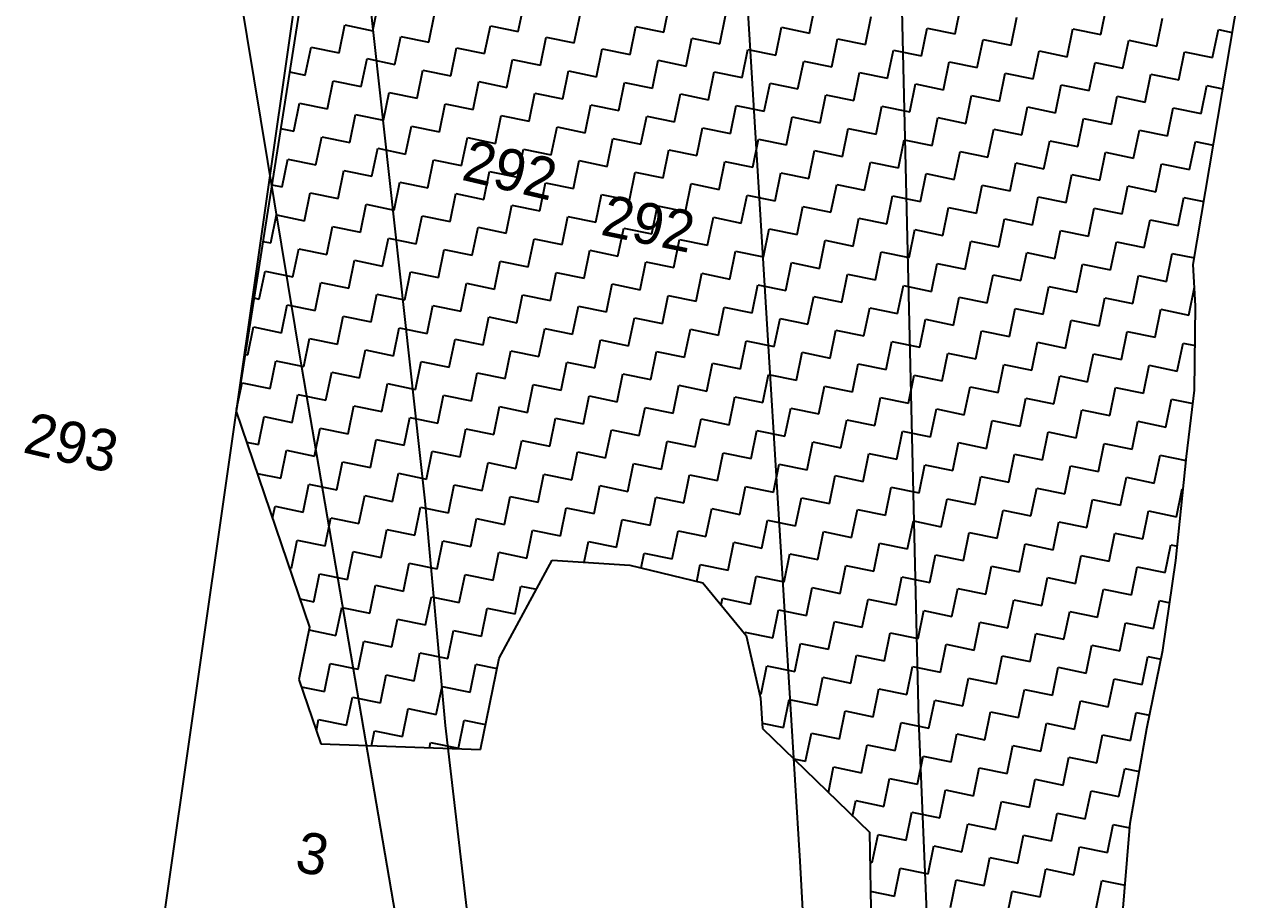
# Model space of a CAD drawing. Header units: metres. Extents: x 288063 to 291905, y 2022918 to 2025523.
# Drawn here: x 288855.9 to 288956.4, y 2023487.7 to 2023559.9 of the extents above; entities that cross this region are included whole.
import ezdxf
from ezdxf.enums import TextEntityAlignment as Align

# ---------------------------------------------------------------- set-up
doc = ezdxf.new("R2010")
doc.units = ezdxf.units.M
doc.header["$MEASUREMENT"] = 0
for name, color, linetype in [('OFF', 1, 'Continuous'), ('POLY_HATCH', 12, 'Continuous'), ('POLY_PARCEL', 6, 'Continuous'), ('TEXT_PARCEL', 7, 'Continuous')]:
    doc.layers.add(name, color=color, linetype=linetype)
doc.styles.add('TEXT_MAP', font='', dxfattribs={"height": 1.8})
doc.styles.get('TEXT_MAP').set_extended_font_data('Kruti Dev 050')

msp = doc.modelspace()

# ---------------------------------------------------------------- linework, layer by layer
at = {"layer": 'OFF'}
for p, q in [((288861.39, 2023444.16), (288881.53, 2023584.99)), ((288894.47, 2023469.33), (288890.65, 2023502.07))]:
    msp.add_line(p, q, dxfattribs=at)
at = {"layer": 'POLY_HATCH'}
for p, q in [((288885.53, 2023605.54), (288873.37, 2023527.95)), ((288952.34, 2023540.09), (288956.41, 2023564.31)), ((288952.53, 2023536.68), (288952.34, 2023540.09)), ((288952.45, 2023529.73), (288952.53, 2023536.68)), ((288951.78, 2023524.26), (288952.45, 2023529.73)), ((288873.37, 2023527.95), (288879.42, 2023510.17)), ((288950.91, 2023515.68), (288951.78, 2023524.26)), ((288895.07, 2023507.62), (288899.43, 2023515.71)), ((288899.43, 2023515.71), (288905.86, 2023515.29)), ((288949.84, 2023508.26), (288950.91, 2023515.68)), ((288905.86, 2023515.29), (288911.86, 2023513.83)), ((288911.86, 2023513.83), (288915.46, 2023509.49)), ((288879.42, 2023510.17), (288878.53, 2023505.86)), ((288915.46, 2023509.49), (288916.64, 2023504.31)), ((288893.52, 2023500.08), (288895.07, 2023507.62)), ((288948.51, 2023501.8), (288949.84, 2023508.26)), ((288878.53, 2023505.86), (288880.36, 2023500.54)), ((288916.64, 2023504.31), (288916.8, 2023501.81)), ((288916.8, 2023501.81), (288925.61, 2023493.26)), ((288947.13, 2023493.99), (288948.51, 2023501.8)), ((288880.36, 2023500.54), (288893.52, 2023500.08)), ((288946.39, 2023484.94), (288947.13, 2023493.99)), ((288925.61, 2023493.26), (288925.84, 2023480.19))]:
    msp.add_line(p, q, dxfattribs=at)
at = {"layer": 'POLY_HATCH', "linetype": 'Continuous'}
for p, q in [((288884.63, 2023559.37), (288885.11, 2023561.68)), ((288896.64, 2023559.31), (288897.12, 2023561.62)), ((288908.66, 2023559.25), (288909.13, 2023561.55)), ((288920.67, 2023559.18), (288921.15, 2023561.49)), ((288932.69, 2023559.12), (288933.16, 2023561.43)), ((288944.7, 2023559.06), (288945.17, 2023561.36)), ((288889.25, 2023558.43), (288889.72, 2023560.73)), ((288901.26, 2023558.36), (288901.74, 2023560.67)), ((288913.27, 2023558.3), (288913.75, 2023560.61)), ((288925.29, 2023558.23), (288925.76, 2023560.54)), ((288937.3, 2023558.17), (288937.78, 2023560.48)), ((288949.32, 2023558.11), (288949.79, 2023560.41)), ((288881.85, 2023557.54), (288882.32, 2023559.85)), ((288882.32, 2023559.85), (288884.63, 2023559.37)), ((288886.46, 2023556.59), (288886.94, 2023558.9)), ((288886.94, 2023558.9), (288889.25, 2023558.43)), ((288893.86, 2023557.48), (288894.34, 2023559.78)), ((288894.34, 2023559.78), (288896.64, 2023559.31)), ((288905.88, 2023557.41), (288906.35, 2023559.72)), ((288906.35, 2023559.72), (288908.66, 2023559.25)), ((288917.89, 2023557.35), (288918.36, 2023559.66)), ((288918.36, 2023559.66), (288920.67, 2023559.18)), ((288929.9, 2023557.29), (288930.38, 2023559.59)), ((288930.38, 2023559.59), (288932.69, 2023559.12)), ((288941.92, 2023557.22), (288942.39, 2023559.53)), ((288942.39, 2023559.53), (288944.7, 2023559.06)), ((288953.93, 2023557.16), (288954.41, 2023559.47)), ((288954.41, 2023559.47), (288955.56, 2023559.23)), ((288879.07, 2023555.71), (288879.54, 2023558.01)), ((288879.54, 2023558.01), (288881.85, 2023557.54)), ((288891.08, 2023555.64), (288891.55, 2023557.95)), ((288891.55, 2023557.95), (288893.86, 2023557.48)), ((288898.48, 2023556.53), (288898.95, 2023558.84)), ((288898.95, 2023558.84), (288901.26, 2023558.36)), ((288903.09, 2023555.58), (288903.57, 2023557.89)), ((288903.57, 2023557.89), (288905.88, 2023557.41)), ((288910.49, 2023556.46), (288910.97, 2023558.77)), ((288910.97, 2023558.77), (288913.27, 2023558.3)), ((288922.51, 2023556.4), (288922.98, 2023558.71)), ((288922.98, 2023558.71), (288925.29, 2023558.23)), ((288934.52, 2023556.34), (288934.99, 2023558.64)), ((288934.99, 2023558.64), (288937.3, 2023558.17)), ((288946.53, 2023556.27), (288947.01, 2023558.58)), ((288947.01, 2023558.58), (288949.32, 2023558.11)), ((288883.68, 2023554.76), (288884.16, 2023557.07)), ((288884.16, 2023557.07), (288886.46, 2023556.59)), ((288895.7, 2023554.69), (288896.17, 2023557)), ((288896.17, 2023557), (288898.48, 2023556.53)), ((288907.71, 2023554.63), (288908.18, 2023556.94)), ((288908.18, 2023556.94), (288910.49, 2023556.46)), ((288915.11, 2023555.52), (288915.58, 2023557.82)), ((288915.58, 2023557.82), (288917.89, 2023557.35)), ((288919.72, 2023554.57), (288920.2, 2023556.87)), ((288920.2, 2023556.87), (288922.51, 2023556.4)), ((288927.12, 2023555.45), (288927.6, 2023557.76)), ((288927.6, 2023557.76), (288929.9, 2023557.29)), ((288939.14, 2023555.39), (288939.61, 2023557.7)), ((288939.61, 2023557.7), (288941.92, 2023557.22)), ((288951.15, 2023555.32), (288951.62, 2023557.63)), ((288951.62, 2023557.63), (288953.93, 2023557.16)), ((288877.76, 2023555.98), (288879.07, 2023555.71)), ((288888.3, 2023553.81), (288888.77, 2023556.12)), ((288888.77, 2023556.12), (288891.08, 2023555.64)), ((288900.31, 2023553.75), (288900.79, 2023556.05)), ((288900.79, 2023556.05), (288903.09, 2023555.58)), ((288912.33, 2023553.68), (288912.8, 2023555.99)), ((288912.8, 2023555.99), (288915.11, 2023555.52)), ((288924.34, 2023553.62), (288924.81, 2023555.93)), ((288924.81, 2023555.93), (288927.12, 2023555.45)), ((288931.74, 2023554.5), (288932.21, 2023556.81)), ((288932.21, 2023556.81), (288934.52, 2023556.34)), ((288936.35, 2023553.55), (288936.83, 2023555.86)), ((288936.83, 2023555.86), (288939.14, 2023555.39)), ((288943.75, 2023554.44), (288944.23, 2023556.75)), ((288944.23, 2023556.75), (288946.53, 2023556.27)), ((288880.9, 2023552.92), (288881.37, 2023555.23)), ((288881.37, 2023555.23), (288883.68, 2023554.76)), ((288892.91, 2023552.86), (288893.39, 2023555.17)), ((288893.39, 2023555.17), (288895.7, 2023554.69)), ((288904.93, 2023552.8), (288905.4, 2023555.11)), ((288905.4, 2023555.11), (288907.71, 2023554.63)), ((288916.94, 2023552.73), (288917.42, 2023555.04)), ((288917.42, 2023555.04), (288919.72, 2023554.57)), ((288928.96, 2023552.67), (288929.43, 2023554.98)), ((288929.43, 2023554.98), (288931.74, 2023554.5)), ((288940.97, 2023552.61), (288941.44, 2023554.91)), ((288941.44, 2023554.91), (288943.75, 2023554.44)), ((288948.37, 2023553.49), (288948.84, 2023555.8)), ((288948.84, 2023555.8), (288951.15, 2023555.32)), ((288885.52, 2023551.98), (288885.99, 2023554.28)), ((288885.99, 2023554.28), (288888.3, 2023553.81)), ((288897.53, 2023551.91), (288898, 2023554.22)), ((288898, 2023554.22), (288900.31, 2023553.75)), ((288909.54, 2023551.85), (288910.02, 2023554.16)), ((288910.02, 2023554.16), (288912.33, 2023553.68)), ((288921.56, 2023551.78), (288922.03, 2023554.09)), ((288922.03, 2023554.09), (288924.34, 2023553.62)), ((288933.57, 2023551.72), (288934.05, 2023554.03)), ((288934.05, 2023554.03), (288936.35, 2023553.55)), ((288945.59, 2023551.66), (288946.06, 2023553.96)), ((288946.06, 2023553.96), (288948.37, 2023553.49)), ((288952.98, 2023552.54), (288953.46, 2023554.85)), ((288953.46, 2023554.85), (288954.77, 2023554.58)), ((288878.12, 2023551.09), (288878.59, 2023553.4)), ((288878.59, 2023553.4), (288880.9, 2023552.92)), ((288890.13, 2023551.03), (288890.61, 2023553.34)), ((288890.61, 2023553.34), (288892.91, 2023552.86)), ((288902.15, 2023550.96), (288902.62, 2023553.27)), ((288902.62, 2023553.27), (288904.93, 2023552.8)), ((288914.16, 2023550.9), (288914.63, 2023553.21)), ((288914.63, 2023553.21), (288916.94, 2023552.73)), ((288926.17, 2023550.84), (288926.65, 2023553.14)), ((288926.65, 2023553.14), (288928.96, 2023552.67)), ((288938.19, 2023550.77), (288938.66, 2023553.08)), ((288938.66, 2023553.08), (288940.97, 2023552.61)), ((288950.2, 2023550.71), (288950.68, 2023553.02)), ((288950.68, 2023553.02), (288952.98, 2023552.54)), ((288882.73, 2023550.14), (288883.21, 2023552.45)), ((288883.21, 2023552.45), (288885.52, 2023551.98)), ((288894.75, 2023550.08), (288895.22, 2023552.39)), ((288895.22, 2023552.39), (288897.53, 2023551.91)), ((288906.76, 2023550.01), (288907.24, 2023552.32)), ((288907.24, 2023552.32), (288909.54, 2023551.85)), ((288918.78, 2023549.95), (288919.25, 2023552.26)), ((288919.25, 2023552.26), (288921.56, 2023551.78)), ((288930.79, 2023549.89), (288931.26, 2023552.2)), ((288931.26, 2023552.2), (288933.57, 2023551.72)), ((288942.8, 2023549.82), (288943.28, 2023552.13)), ((288943.28, 2023552.13), (288945.59, 2023551.66)), ((288877.03, 2023551.31), (288878.12, 2023551.09)), ((288887.35, 2023549.19), (288887.82, 2023551.5)), ((288887.82, 2023551.5), (288890.13, 2023551.03)), ((288899.36, 2023549.13), (288899.84, 2023551.44)), ((288899.84, 2023551.44), (288902.15, 2023550.96)), ((288911.38, 2023549.07), (288911.85, 2023551.37)), ((288911.85, 2023551.37), (288914.16, 2023550.9)), ((288923.39, 2023549), (288923.87, 2023551.31)), ((288923.87, 2023551.31), (288926.17, 2023550.84)), ((288935.4, 2023548.94), (288935.88, 2023551.25)), ((288935.88, 2023551.25), (288938.19, 2023550.77)), ((288947.42, 2023548.87), (288947.89, 2023551.18)), ((288947.89, 2023551.18), (288950.2, 2023550.71)), ((288879.95, 2023548.31), (288880.43, 2023550.62)), ((288880.43, 2023550.62), (288882.73, 2023550.14)), ((288891.97, 2023548.25), (288892.44, 2023550.55)), ((288892.44, 2023550.55), (288894.75, 2023550.08)), ((288903.98, 2023548.18), (288904.45, 2023550.49)), ((288904.45, 2023550.49), (288906.76, 2023550.01)), ((288915.99, 2023548.12), (288916.47, 2023550.43)), ((288916.47, 2023550.43), (288918.78, 2023549.95)), ((288928.01, 2023548.05), (288928.48, 2023550.36)), ((288928.48, 2023550.36), (288930.79, 2023549.89)), ((288940.02, 2023547.99), (288940.49, 2023550.3)), ((288940.49, 2023550.3), (288942.8, 2023549.82)), ((288952.03, 2023547.93), (288952.51, 2023550.23)), ((288952.51, 2023550.23), (288953.99, 2023549.93)), ((288884.57, 2023547.36), (288885.04, 2023549.67)), ((288885.04, 2023549.67), (288887.35, 2023549.19)), ((288896.58, 2023547.3), (288897.06, 2023549.6)), ((288897.06, 2023549.6), (288899.36, 2023549.13)), ((288908.59, 2023547.23), (288909.07, 2023549.54)), ((288909.07, 2023549.54), (288911.38, 2023549.07)), ((288920.61, 2023547.17), (288921.08, 2023549.48)), ((288921.08, 2023549.48), (288923.39, 2023549)), ((288932.62, 2023547.11), (288933.1, 2023549.41)), ((288933.1, 2023549.41), (288935.4, 2023548.94)), ((288944.64, 2023547.04), (288945.11, 2023549.35)), ((288945.11, 2023549.35), (288947.42, 2023548.87)), ((288877.17, 2023546.48), (288877.64, 2023548.78)), ((288877.64, 2023548.78), (288879.95, 2023548.31)), ((288881.79, 2023545.53), (288882.26, 2023547.83)), ((288882.26, 2023547.83), (288884.57, 2023547.36)), ((288889.18, 2023546.41), (288889.66, 2023548.72)), ((288889.66, 2023548.72), (288891.97, 2023548.25)), ((288901.2, 2023546.35), (288901.67, 2023548.66)), ((288901.67, 2023548.66), (288903.98, 2023548.18)), ((288913.21, 2023546.28), (288913.69, 2023548.59)), ((288913.69, 2023548.59), (288915.99, 2023548.12)), ((288925.22, 2023546.22), (288925.7, 2023548.53)), ((288925.7, 2023548.53), (288928.01, 2023548.05)), ((288937.24, 2023546.16), (288937.71, 2023548.46)), ((288937.71, 2023548.46), (288940.02, 2023547.99)), ((288949.25, 2023546.09), (288949.73, 2023548.4)), ((288949.73, 2023548.4), (288952.03, 2023547.93)), ((288886.4, 2023544.58), (288886.88, 2023546.89)), ((288886.88, 2023546.89), (288889.18, 2023546.41)), ((288893.8, 2023545.46), (288894.27, 2023547.77)), ((288894.27, 2023547.77), (288896.58, 2023547.3)), ((288898.41, 2023544.51), (288898.89, 2023546.82)), ((288898.89, 2023546.82), (288901.2, 2023546.35)), ((288905.81, 2023545.4), (288906.29, 2023547.71)), ((288906.29, 2023547.71), (288908.59, 2023547.23)), ((288917.83, 2023545.34), (288918.3, 2023547.64)), ((288918.3, 2023547.64), (288920.61, 2023547.17)), ((288929.84, 2023545.27), (288930.31, 2023547.58)), ((288930.31, 2023547.58), (288932.62, 2023547.11)), ((288941.85, 2023545.21), (288942.33, 2023547.52)), ((288942.33, 2023547.52), (288944.64, 2023547.04)), ((288876.3, 2023546.65), (288877.17, 2023546.48)), ((288879, 2023543.69), (288879.48, 2023546)), ((288879.48, 2023546), (288881.79, 2023545.53)), ((288891.02, 2023543.63), (288891.49, 2023545.94)), ((288891.49, 2023545.94), (288893.8, 2023545.46)), ((288903.03, 2023543.57), (288903.5, 2023545.87)), ((288903.5, 2023545.87), (288905.81, 2023545.4)), ((288910.43, 2023544.45), (288910.9, 2023546.76)), ((288910.9, 2023546.76), (288913.21, 2023546.28)), ((288915.04, 2023543.5), (288915.52, 2023545.81)), ((288915.52, 2023545.81), (288917.83, 2023545.34)), ((288922.44, 2023544.39), (288922.92, 2023546.69)), ((288922.92, 2023546.69), (288925.22, 2023546.22)), ((288934.46, 2023544.32), (288934.93, 2023546.63)), ((288934.93, 2023546.63), (288937.24, 2023546.16)), ((288946.47, 2023544.26), (288946.94, 2023546.57)), ((288946.94, 2023546.57), (288949.25, 2023546.09)), ((288883.62, 2023542.74), (288884.09, 2023545.05)), ((288884.09, 2023545.05), (288886.4, 2023544.58)), ((288895.63, 2023542.68), (288896.11, 2023544.99)), ((288896.11, 2023544.99), (288898.41, 2023544.51)), ((288907.65, 2023542.62), (288908.12, 2023544.92)), ((288908.12, 2023544.92), (288910.43, 2023544.45)), ((288919.66, 2023542.55), (288920.13, 2023544.86)), ((288920.13, 2023544.86), (288922.44, 2023544.39)), ((288927.06, 2023543.44), (288927.53, 2023545.75)), ((288927.53, 2023545.75), (288929.84, 2023545.27)), ((288939.07, 2023543.37), (288939.55, 2023545.68)), ((288939.55, 2023545.68), (288941.85, 2023545.21)), ((288951.09, 2023543.31), (288951.56, 2023545.62)), ((288951.56, 2023545.62), (288953.21, 2023545.28)), ((288876.22, 2023541.86), (288876.69, 2023544.17)), ((288876.69, 2023544.17), (288879, 2023543.69)), ((288888.23, 2023541.8), (288888.71, 2023544.1)), ((288888.71, 2023544.1), (288891.02, 2023543.63)), ((288900.25, 2023541.73), (288900.72, 2023544.04)), ((288900.72, 2023544.04), (288903.03, 2023543.57)), ((288912.26, 2023541.67), (288912.74, 2023543.98)), ((288912.74, 2023543.98), (288915.04, 2023543.5)), ((288924.28, 2023541.6), (288924.75, 2023543.91)), ((288924.75, 2023543.91), (288927.06, 2023543.44)), ((288931.67, 2023542.49), (288932.15, 2023544.8)), ((288932.15, 2023544.8), (288934.46, 2023544.32)), ((288936.29, 2023541.54), (288936.76, 2023543.85)), ((288936.76, 2023543.85), (288939.07, 2023543.37)), ((288943.69, 2023542.43), (288944.16, 2023544.73)), ((288944.16, 2023544.73), (288946.47, 2023544.26)), ((288880.84, 2023540.91), (288881.31, 2023543.22)), ((288881.31, 2023543.22), (288883.62, 2023542.74)), ((288892.85, 2023540.85), (288893.32, 2023543.16)), ((288893.32, 2023543.16), (288895.63, 2023542.68)), ((288904.86, 2023540.78), (288905.34, 2023543.09)), ((288905.34, 2023543.09), (288907.65, 2023542.62)), ((288916.88, 2023540.72), (288917.35, 2023543.03)), ((288917.35, 2023543.03), (288919.66, 2023542.55)), ((288928.89, 2023540.66), (288929.37, 2023542.96)), ((288929.37, 2023542.96), (288931.67, 2023542.49)), ((288940.91, 2023540.59), (288941.38, 2023542.9)), ((288941.38, 2023542.9), (288943.69, 2023542.43)), ((288948.3, 2023541.48), (288948.78, 2023543.78)), ((288948.78, 2023543.78), (288951.09, 2023543.31)), ((288875.57, 2023541.99), (288876.22, 2023541.86)), ((288885.45, 2023539.96), (288885.93, 2023542.27)), ((288885.93, 2023542.27), (288888.23, 2023541.8)), ((288897.47, 2023539.9), (288897.94, 2023542.21)), ((288897.94, 2023542.21), (288900.25, 2023541.73)), ((288909.48, 2023539.83), (288909.95, 2023542.14)), ((288909.95, 2023542.14), (288912.26, 2023541.67)), ((288921.49, 2023539.77), (288921.97, 2023542.08)), ((288921.97, 2023542.08), (288924.28, 2023541.6)), ((288933.51, 2023539.71), (288933.98, 2023542.01)), ((288933.98, 2023542.01), (288936.29, 2023541.54)), ((288945.52, 2023539.64), (288946, 2023541.95)), ((288946, 2023541.95), (288948.3, 2023541.48)), ((288878.05, 2023539.08), (288878.53, 2023541.39)), ((288878.53, 2023541.39), (288880.84, 2023540.91)), ((288890.07, 2023539.01), (288890.54, 2023541.32)), ((288890.54, 2023541.32), (288892.85, 2023540.85)), ((288902.08, 2023538.95), (288902.56, 2023541.26)), ((288902.56, 2023541.26), (288904.86, 2023540.78)), ((288914.1, 2023538.89), (288914.57, 2023541.19)), ((288914.57, 2023541.19), (288916.88, 2023540.72)), ((288926.11, 2023538.82), (288926.58, 2023541.13)), ((288926.58, 2023541.13), (288928.89, 2023540.66)), ((288938.12, 2023538.76), (288938.6, 2023541.07)), ((288938.6, 2023541.07), (288940.91, 2023540.59)), ((288950.14, 2023538.69), (288950.61, 2023541)), ((288950.61, 2023541), (288952.43, 2023540.63)), ((288882.67, 2023538.13), (288883.14, 2023540.44)), ((288883.14, 2023540.44), (288885.45, 2023539.96)), ((288894.68, 2023538.06), (288895.16, 2023540.37)), ((288895.16, 2023540.37), (288897.47, 2023539.9)), ((288906.7, 2023538), (288907.17, 2023540.31)), ((288907.17, 2023540.31), (288909.48, 2023539.83)), ((288918.71, 2023537.94), (288919.19, 2023540.25)), ((288919.19, 2023540.25), (288921.49, 2023539.77)), ((288930.73, 2023537.87), (288931.2, 2023540.18)), ((288931.2, 2023540.18), (288933.51, 2023539.71)), ((288942.74, 2023537.81), (288943.21, 2023540.12)), ((288943.21, 2023540.12), (288945.52, 2023539.64)), ((288875.27, 2023537.24), (288875.75, 2023539.55)), ((288875.75, 2023539.55), (288878.05, 2023539.08)), ((288887.29, 2023537.18), (288887.76, 2023539.49)), ((288887.76, 2023539.49), (288890.07, 2023539.01)), ((288899.3, 2023537.12), (288899.77, 2023539.42)), ((288899.77, 2023539.42), (288902.08, 2023538.95)), ((288911.31, 2023537.05), (288911.79, 2023539.36)), ((288911.79, 2023539.36), (288914.1, 2023538.89)), ((288923.33, 2023536.99), (288923.8, 2023539.3)), ((288923.8, 2023539.3), (288926.11, 2023538.82)), ((288935.34, 2023536.92), (288935.82, 2023539.23)), ((288935.82, 2023539.23), (288938.12, 2023538.76)), ((288947.35, 2023536.86), (288947.83, 2023539.17)), ((288947.83, 2023539.17), (288950.14, 2023538.69)), ((288879.89, 2023536.3), (288880.36, 2023538.6)), ((288880.36, 2023538.6), (288882.67, 2023538.13)), ((288891.9, 2023536.23), (288892.38, 2023538.54)), ((288892.38, 2023538.54), (288894.68, 2023538.06)), ((288903.92, 2023536.17), (288904.39, 2023538.48)), ((288904.39, 2023538.48), (288906.7, 2023538)), ((288915.93, 2023536.1), (288916.4, 2023538.41)), ((288916.4, 2023538.41), (288918.71, 2023537.94)), ((288927.94, 2023536.04), (288928.42, 2023538.35)), ((288928.42, 2023538.35), (288930.73, 2023537.87)), ((288939.96, 2023535.98), (288940.43, 2023538.28)), ((288940.43, 2023538.28), (288942.74, 2023537.81)), ((288951.97, 2023535.91), (288952.44, 2023538.22)), ((288874.84, 2023537.33), (288875.27, 2023537.24)), ((288877.11, 2023534.46), (288877.58, 2023536.77)), ((288877.58, 2023536.77), (288879.89, 2023536.3)), ((288884.5, 2023535.35), (288884.98, 2023537.65)), ((288884.98, 2023537.65), (288887.29, 2023537.18)), ((288896.52, 2023535.28), (288896.99, 2023537.59)), ((288896.99, 2023537.59), (288899.3, 2023537.12)), ((288908.53, 2023535.22), (288909.01, 2023537.53)), ((288909.01, 2023537.53), (288911.31, 2023537.05)), ((288920.54, 2023535.16), (288921.02, 2023537.46)), ((288921.02, 2023537.46), (288923.33, 2023536.99)), ((288932.56, 2023535.09), (288933.03, 2023537.4)), ((288933.03, 2023537.4), (288935.34, 2023536.92)), ((288944.57, 2023535.03), (288945.05, 2023537.34)), ((288945.05, 2023537.34), (288947.35, 2023536.86)), ((288881.72, 2023533.51), (288882.2, 2023535.82)), ((288882.2, 2023535.82), (288884.5, 2023535.35)), ((288889.12, 2023534.4), (288889.59, 2023536.71)), ((288889.59, 2023536.71), (288891.9, 2023536.23)), ((288893.74, 2023533.45), (288894.21, 2023535.76)), ((288894.21, 2023535.76), (288896.52, 2023535.28)), ((288901.13, 2023534.33), (288901.61, 2023536.64)), ((288901.61, 2023536.64), (288903.92, 2023536.17)), ((288913.15, 2023534.27), (288913.62, 2023536.58)), ((288913.62, 2023536.58), (288915.93, 2023536.1)), ((288925.16, 2023534.21), (288925.64, 2023536.51)), ((288925.64, 2023536.51), (288927.94, 2023536.04)), ((288937.17, 2023534.14), (288937.65, 2023536.45)), ((288937.65, 2023536.45), (288939.96, 2023535.98)), ((288949.19, 2023534.08), (288949.66, 2023536.39)), ((288949.66, 2023536.39), (288951.97, 2023535.91)), ((288874.32, 2023532.63), (288874.8, 2023534.94)), ((288874.8, 2023534.94), (288877.11, 2023534.46)), ((288886.34, 2023532.56), (288886.81, 2023534.87)), ((288886.81, 2023534.87), (288889.12, 2023534.4)), ((288898.35, 2023532.5), (288898.83, 2023534.81)), ((288898.83, 2023534.81), (288901.13, 2023534.33)), ((288905.75, 2023533.39), (288906.22, 2023535.69)), ((288906.22, 2023535.69), (288908.53, 2023535.22)), ((288917.76, 2023533.32), (288918.24, 2023535.63)), ((288918.24, 2023535.63), (288920.54, 2023535.16)), ((288929.78, 2023533.26), (288930.25, 2023535.57)), ((288930.25, 2023535.57), (288932.56, 2023535.09)), ((288941.79, 2023533.19), (288942.26, 2023535.5)), ((288942.26, 2023535.5), (288944.57, 2023535.03)), ((288878.94, 2023531.68), (288879.41, 2023533.99)), ((288879.41, 2023533.99), (288881.72, 2023533.51)), ((288890.95, 2023531.62), (288891.43, 2023533.92)), ((288891.43, 2023533.92), (288893.74, 2023533.45)), ((288902.97, 2023531.55), (288903.44, 2023533.86)), ((288903.44, 2023533.86), (288905.75, 2023533.39)), ((288910.36, 2023532.44), (288910.84, 2023534.74)), ((288910.84, 2023534.74), (288913.15, 2023534.27)), ((288914.98, 2023531.49), (288915.45, 2023533.8)), ((288915.45, 2023533.8), (288917.76, 2023533.32)), ((288922.38, 2023532.37), (288922.85, 2023534.68)), ((288922.85, 2023534.68), (288925.16, 2023534.21)), ((288934.39, 2023532.31), (288934.87, 2023534.62)), ((288934.87, 2023534.62), (288937.17, 2023534.14)), ((288946.41, 2023532.25), (288946.88, 2023534.55)), ((288946.88, 2023534.55), (288949.19, 2023534.08)), ((288883.55, 2023530.73), (288884.03, 2023533.04)), ((288884.03, 2023533.04), (288886.34, 2023532.56)), ((288895.57, 2023530.67), (288896.04, 2023532.97)), ((288896.04, 2023532.97), (288898.35, 2023532.5)), ((288907.58, 2023530.6), (288908.06, 2023532.91)), ((288908.06, 2023532.91), (288910.36, 2023532.44)), ((288919.6, 2023530.54), (288920.07, 2023532.85)), ((288920.07, 2023532.85), (288922.38, 2023532.37)), ((288926.99, 2023531.42), (288927.47, 2023533.73)), ((288927.47, 2023533.73), (288929.78, 2023533.26)), ((288931.61, 2023530.48), (288932.08, 2023532.78)), ((288932.08, 2023532.78), (288934.39, 2023532.31)), ((288939.01, 2023531.36), (288939.48, 2023533.67)), ((288939.48, 2023533.67), (288941.79, 2023533.19)), ((288951.02, 2023531.3), (288951.5, 2023533.6)), ((288951.5, 2023533.6), (288952.5, 2023533.4)), ((288874.11, 2023532.67), (288874.32, 2023532.63)), ((288876.16, 2023529.85), (288876.63, 2023532.15)), ((288876.63, 2023532.15), (288878.94, 2023531.68)), ((288888.17, 2023529.78), (288888.64, 2023532.09)), ((288888.64, 2023532.09), (288890.95, 2023531.62)), ((288900.18, 2023529.72), (288900.66, 2023532.03)), ((288900.66, 2023532.03), (288902.97, 2023531.55)), ((288912.2, 2023529.65), (288912.67, 2023531.96)), ((288912.67, 2023531.96), (288914.98, 2023531.49)), ((288924.21, 2023529.59), (288924.69, 2023531.9)), ((288924.69, 2023531.9), (288926.99, 2023531.42)), ((288936.23, 2023529.53), (288936.7, 2023531.83)), ((288936.7, 2023531.83), (288939.01, 2023531.36)), ((288943.62, 2023530.41), (288944.1, 2023532.72)), ((288944.1, 2023532.72), (288946.41, 2023532.25)), ((288948.24, 2023529.46), (288948.71, 2023531.77)), ((288948.71, 2023531.77), (288951.02, 2023531.3)), ((288880.77, 2023528.9), (288881.25, 2023531.21)), ((288881.25, 2023531.21), (288883.55, 2023530.73)), ((288892.79, 2023528.83), (288893.26, 2023531.14)), ((288893.26, 2023531.14), (288895.57, 2023530.67)), ((288904.8, 2023528.77), (288905.27, 2023531.08)), ((288905.27, 2023531.08), (288907.58, 2023530.6)), ((288916.81, 2023528.71), (288917.29, 2023531.01)), ((288917.29, 2023531.01), (288919.6, 2023530.54)), ((288928.83, 2023528.64), (288929.3, 2023530.95)), ((288929.3, 2023530.95), (288931.61, 2023530.48)), ((288940.84, 2023528.58), (288941.32, 2023530.89)), ((288941.32, 2023530.89), (288943.62, 2023530.41)), ((288873.4, 2023528.14), (288873.85, 2023530.32)), ((288873.85, 2023530.32), (288876.16, 2023529.85)), ((288885.39, 2023527.95), (288885.86, 2023530.26)), ((288885.86, 2023530.26), (288888.17, 2023529.78)), ((288897.4, 2023527.88), (288897.88, 2023530.19)), ((288897.88, 2023530.19), (288900.18, 2023529.72)), ((288909.42, 2023527.82), (288909.89, 2023530.13)), ((288909.89, 2023530.13), (288912.2, 2023529.65)), ((288921.43, 2023527.76), (288921.9, 2023530.06)), ((288921.9, 2023530.06), (288924.21, 2023529.59)), ((288933.44, 2023527.69), (288933.92, 2023530)), ((288933.92, 2023530), (288936.23, 2023529.53)), ((288945.46, 2023527.63), (288945.93, 2023529.94)), ((288945.93, 2023529.94), (288948.24, 2023529.46)), ((288877.99, 2023527.06), (288878.46, 2023529.37)), ((288878.46, 2023529.37), (288880.77, 2023528.9)), ((288890, 2023527), (288890.48, 2023529.31)), ((288890.48, 2023529.31), (288892.79, 2023528.83)), ((288902.02, 2023526.94), (288902.49, 2023529.24)), ((288902.49, 2023529.24), (288904.8, 2023528.77)), ((288914.03, 2023526.87), (288914.51, 2023529.18)), ((288914.51, 2023529.18), (288916.81, 2023528.71)), ((288926.05, 2023526.81), (288926.52, 2023529.12)), ((288926.52, 2023529.12), (288928.83, 2023528.64)), ((288938.06, 2023526.74), (288938.53, 2023529.05)), ((288938.53, 2023529.05), (288940.84, 2023528.58)), ((288950.07, 2023526.68), (288950.55, 2023528.99)), ((288950.55, 2023528.99), (288952.32, 2023528.62)), ((288882.61, 2023526.11), (288883.08, 2023528.42)), ((288883.08, 2023528.42), (288885.39, 2023527.95)), ((288894.62, 2023526.05), (288895.09, 2023528.36)), ((288895.09, 2023528.36), (288897.4, 2023527.88)), ((288906.63, 2023525.99), (288907.11, 2023528.3)), ((288907.11, 2023528.3), (288909.42, 2023527.82)), ((288918.65, 2023525.92), (288919.12, 2023528.23)), ((288919.12, 2023528.23), (288921.43, 2023527.76)), ((288930.66, 2023525.86), (288931.14, 2023528.17)), ((288931.14, 2023528.17), (288933.44, 2023527.69)), ((288942.68, 2023525.8), (288943.15, 2023528.1)), ((288943.15, 2023528.1), (288945.46, 2023527.63)), ((288875.21, 2023525.23), (288875.68, 2023527.54)), ((288875.68, 2023527.54), (288877.99, 2023527.06)), ((288887.22, 2023525.17), (288887.7, 2023527.47)), ((288887.7, 2023527.47), (288890, 2023527)), ((288899.24, 2023525.1), (288899.71, 2023527.41)), ((288899.71, 2023527.41), (288902.02, 2023526.94)), ((288911.25, 2023525.04), (288911.72, 2023527.35)), ((288911.72, 2023527.35), (288914.03, 2023526.87)), ((288923.26, 2023524.97), (288923.74, 2023527.28)), ((288923.74, 2023527.28), (288926.05, 2023526.81)), ((288935.28, 2023524.91), (288935.75, 2023527.22)), ((288935.75, 2023527.22), (288938.06, 2023526.74)), ((288947.29, 2023524.85), (288947.77, 2023527.16)), ((288947.77, 2023527.16), (288950.07, 2023526.68)), ((288879.82, 2023524.28), (288880.3, 2023526.59)), ((288880.3, 2023526.59), (288882.61, 2023526.11)), ((288891.84, 2023524.22), (288892.31, 2023526.53)), ((288892.31, 2023526.53), (288894.62, 2023526.05)), ((288903.85, 2023524.15), (288904.33, 2023526.46)), ((288904.33, 2023526.46), (288906.63, 2023525.99)), ((288915.87, 2023524.09), (288916.34, 2023526.4)), ((288916.34, 2023526.4), (288918.65, 2023525.92)), ((288927.88, 2023524.03), (288928.35, 2023526.33)), ((288928.35, 2023526.33), (288930.66, 2023525.86)), ((288939.89, 2023523.96), (288940.37, 2023526.27)), ((288940.37, 2023526.27), (288942.68, 2023525.8)), ((288874.23, 2023525.43), (288875.21, 2023525.23)), ((288877.04, 2023522.45), (288877.52, 2023524.76)), ((288877.52, 2023524.76), (288879.82, 2023524.28)), ((288884.44, 2023523.33), (288884.91, 2023525.64)), ((288884.91, 2023525.64), (288887.22, 2023525.17)), ((288896.45, 2023523.27), (288896.93, 2023525.58)), ((288896.93, 2023525.58), (288899.24, 2023525.1)), ((288908.47, 2023523.21), (288908.94, 2023525.51)), ((288908.94, 2023525.51), (288911.25, 2023525.04)), ((288920.48, 2023523.14), (288920.96, 2023525.45)), ((288920.96, 2023525.45), (288923.26, 2023524.97)), ((288932.49, 2023523.08), (288932.97, 2023525.39)), ((288932.97, 2023525.39), (288935.28, 2023524.91)), ((288944.51, 2023523.01), (288944.98, 2023525.32)), ((288944.98, 2023525.32), (288947.29, 2023524.85)), ((288881.66, 2023521.5), (288882.13, 2023523.81)), ((288882.13, 2023523.81), (288884.44, 2023523.33)), ((288889.06, 2023522.38), (288889.53, 2023524.69)), ((288889.53, 2023524.69), (288891.84, 2023524.22)), ((288893.67, 2023521.44), (288894.15, 2023523.74)), ((288894.15, 2023523.74), (288896.45, 2023523.27)), ((288901.07, 2023522.32), (288901.54, 2023524.63)), ((288901.54, 2023524.63), (288903.85, 2023524.15)), ((288913.08, 2023522.26), (288913.56, 2023524.56)), ((288913.56, 2023524.56), (288915.87, 2023524.09)), ((288925.1, 2023522.19), (288925.57, 2023524.5)), ((288925.57, 2023524.5), (288927.88, 2023524.03)), ((288937.11, 2023522.13), (288937.59, 2023524.44)), ((288937.59, 2023524.44), (288939.89, 2023523.96)), ((288949.12, 2023522.06), (288949.6, 2023524.37)), ((288949.6, 2023524.37), (288951.75, 2023523.93)), ((288875.11, 2023522.85), (288877.04, 2023522.45)), ((288886.27, 2023520.55), (288886.75, 2023522.86)), ((288886.75, 2023522.86), (288889.06, 2023522.38)), ((288898.29, 2023520.49), (288898.76, 2023522.79)), ((288898.76, 2023522.79), (288901.07, 2023522.32)), ((288905.69, 2023521.37), (288906.16, 2023523.68)), ((288906.16, 2023523.68), (288908.47, 2023523.21)), ((288910.3, 2023520.42), (288910.78, 2023522.73)), ((288910.78, 2023522.73), (288913.08, 2023522.26)), ((288917.7, 2023521.31), (288918.17, 2023523.62)), ((288918.17, 2023523.62), (288920.48, 2023523.14)), ((288929.71, 2023521.24), (288930.19, 2023523.55)), ((288930.19, 2023523.55), (288932.49, 2023523.08)), ((288941.73, 2023521.18), (288942.2, 2023523.49)), ((288942.2, 2023523.49), (288944.51, 2023523.01)), ((288878.88, 2023519.67), (288879.35, 2023521.97)), ((288879.35, 2023521.97), (288881.66, 2023521.5)), ((288890.89, 2023519.6), (288891.36, 2023521.91)), ((288891.36, 2023521.91), (288893.67, 2023521.44)), ((288902.9, 2023519.54), (288903.38, 2023521.85)), ((288903.38, 2023521.85), (288905.69, 2023521.37)), ((288914.92, 2023519.47), (288915.39, 2023521.78)), ((288915.39, 2023521.78), (288917.7, 2023521.31)), ((288922.31, 2023520.36), (288922.79, 2023522.67)), ((288922.79, 2023522.67), (288925.1, 2023522.19)), ((288926.93, 2023519.41), (288927.4, 2023521.72)), ((288927.4, 2023521.72), (288929.71, 2023521.24)), ((288934.33, 2023520.3), (288934.8, 2023522.6)), ((288934.8, 2023522.6), (288937.11, 2023522.13)), ((288946.34, 2023520.23), (288946.82, 2023522.54)), ((288946.82, 2023522.54), (288949.12, 2023522.06)), ((288883.49, 2023518.72), (288883.97, 2023521.02)), ((288883.97, 2023521.02), (288886.27, 2023520.55)), ((288895.5, 2023518.65), (288895.98, 2023520.96)), ((288895.98, 2023520.96), (288898.29, 2023520.49)), ((288907.52, 2023518.59), (288907.99, 2023520.9)), ((288907.99, 2023520.9), (288910.3, 2023520.42)), ((288919.53, 2023518.53), (288920.01, 2023520.83)), ((288920.01, 2023520.83), (288922.31, 2023520.36)), ((288931.55, 2023518.46), (288932.02, 2023520.77)), ((288932.02, 2023520.77), (288934.33, 2023520.3)), ((288938.94, 2023519.35), (288939.42, 2023521.65)), ((288939.42, 2023521.65), (288941.73, 2023521.18)), ((288943.56, 2023518.4), (288944.03, 2023520.71)), ((288944.03, 2023520.71), (288946.34, 2023520.23)), ((288950.96, 2023519.28), (288951.43, 2023521.59)), ((288951.43, 2023521.59), (288951.51, 2023521.58)), ((288876.36, 2023519.15), (288876.57, 2023520.14)), ((288876.57, 2023520.14), (288878.88, 2023519.67)), ((288888.11, 2023517.77), (288888.58, 2023520.08)), ((288888.58, 2023520.08), (288890.89, 2023519.6)), ((288900.12, 2023517.7), (288900.59, 2023520.01)), ((288900.59, 2023520.01), (288902.9, 2023519.54)), ((288912.13, 2023517.64), (288912.61, 2023519.95)), ((288912.61, 2023519.95), (288914.92, 2023519.47)), ((288924.15, 2023517.58), (288924.62, 2023519.88)), ((288924.62, 2023519.88), (288926.93, 2023519.41)), ((288936.16, 2023517.51), (288936.64, 2023519.82)), ((288936.64, 2023519.82), (288938.94, 2023519.35)), ((288948.18, 2023517.45), (288948.65, 2023519.76)), ((288948.65, 2023519.76), (288950.96, 2023519.28)), ((288880.71, 2023516.88), (288881.18, 2023519.19)), ((288881.18, 2023519.19), (288883.49, 2023518.72)), ((288892.72, 2023516.82), (288893.2, 2023519.13)), ((288893.2, 2023519.13), (288895.5, 2023518.65)), ((288904.74, 2023516.76), (288905.21, 2023519.06)), ((288905.21, 2023519.06), (288907.52, 2023518.59)), ((288916.75, 2023516.69), (288917.22, 2023519)), ((288917.22, 2023519), (288919.53, 2023518.53)), ((288928.76, 2023516.63), (288929.24, 2023518.94)), ((288929.24, 2023518.94), (288931.55, 2023518.46)), ((288940.78, 2023516.56), (288941.25, 2023518.87)), ((288941.25, 2023518.87), (288943.56, 2023518.4)), ((288885.32, 2023515.93), (288885.8, 2023518.24)), ((288885.8, 2023518.24), (288888.11, 2023517.77)), ((288897.34, 2023515.87), (288897.81, 2023518.18)), ((288897.81, 2023518.18), (288900.12, 2023517.7)), ((288909.35, 2023515.81), (288909.83, 2023518.11)), ((288909.83, 2023518.11), (288912.13, 2023517.64)), ((288921.37, 2023515.74), (288921.84, 2023518.05)), ((288921.84, 2023518.05), (288924.15, 2023517.58)), ((288933.38, 2023515.68), (288933.85, 2023517.99)), ((288933.85, 2023517.99), (288936.16, 2023517.51)), ((288945.39, 2023515.62), (288945.87, 2023517.92)), ((288945.87, 2023517.92), (288948.18, 2023517.45)), ((288877.93, 2023515.05), (288878.4, 2023517.36)), ((288878.4, 2023517.36), (288880.71, 2023516.88)), ((288889.94, 2023514.99), (288890.41, 2023517.29)), ((288890.41, 2023517.29), (288892.72, 2023516.82)), ((288902.08, 2023515.53), (288902.43, 2023517.23)), ((288902.43, 2023517.23), (288904.74, 2023516.76)), ((288913.97, 2023514.86), (288914.44, 2023517.17)), ((288914.44, 2023517.17), (288916.75, 2023516.69)), ((288925.98, 2023514.79), (288926.46, 2023517.1)), ((288926.46, 2023517.1), (288928.76, 2023516.63)), ((288938, 2023514.73), (288938.47, 2023517.04)), ((288938.47, 2023517.04), (288940.78, 2023516.56)), ((288950.01, 2023514.67), (288950.48, 2023516.97)), ((288950.48, 2023516.97), (288951.03, 2023516.86)), ((288882.54, 2023514.1), (288883.02, 2023516.41)), ((288883.02, 2023516.41), (288885.32, 2023515.93)), ((288894.56, 2023514.04), (288895.03, 2023516.35)), ((288895.03, 2023516.35), (288897.34, 2023515.87)), ((288906.79, 2023515.06), (288907.04, 2023516.28)), ((288907.04, 2023516.28), (288909.35, 2023515.81)), ((288918.58, 2023513.91), (288919.06, 2023516.22)), ((288919.06, 2023516.22), (288921.37, 2023515.74)), ((288930.6, 2023513.85), (288931.07, 2023516.15)), ((288931.07, 2023516.15), (288933.38, 2023515.68)), ((288942.61, 2023513.78), (288943.09, 2023516.09)), ((288943.09, 2023516.09), (288945.39, 2023515.62)), ((288877.74, 2023515.09), (288877.93, 2023515.05)), ((288887.16, 2023513.15), (288887.63, 2023515.46)), ((288887.63, 2023515.46), (288889.94, 2023514.99)), ((288911.38, 2023513.95), (288911.66, 2023515.33)), ((288911.66, 2023515.33), (288913.97, 2023514.86)), ((288923.2, 2023512.96), (288923.67, 2023515.27)), ((288923.67, 2023515.27), (288925.98, 2023514.79)), ((288935.21, 2023512.9), (288935.69, 2023515.21)), ((288935.69, 2023515.21), (288938, 2023514.73)), ((288947.23, 2023512.83), (288947.7, 2023515.14)), ((288947.7, 2023515.14), (288950.01, 2023514.67)), ((288879.76, 2023512.27), (288880.23, 2023514.58)), ((288880.23, 2023514.58), (288882.54, 2023514.1)), ((288891.77, 2023512.2), (288892.25, 2023514.51)), ((288892.25, 2023514.51), (288894.56, 2023514.04)), ((288915.8, 2023512.08), (288916.28, 2023514.38)), ((288916.28, 2023514.38), (288918.58, 2023513.91)), ((288927.82, 2023512.01), (288928.29, 2023514.32)), ((288928.29, 2023514.32), (288930.6, 2023513.85)), ((288939.83, 2023511.95), (288940.3, 2023514.26)), ((288940.3, 2023514.26), (288942.61, 2023513.78)), ((288884.38, 2023511.32), (288884.85, 2023513.63)), ((288884.85, 2023513.63), (288887.16, 2023513.15)), ((288888.99, 2023510.37), (288889.47, 2023512.68)), ((288889.47, 2023512.68), (288891.77, 2023512.2)), ((288896.39, 2023511.26), (288896.86, 2023513.56)), ((288896.86, 2023513.56), (288898.14, 2023513.3)), ((288920.42, 2023511.13), (288920.89, 2023513.44)), ((288920.89, 2023513.44), (288923.2, 2023512.96)), ((288932.43, 2023511.06), (288932.91, 2023513.37)), ((288932.91, 2023513.37), (288935.21, 2023512.9)), ((288944.44, 2023511), (288944.92, 2023513.31)), ((288944.92, 2023513.31), (288947.23, 2023512.83)), ((288878.62, 2023512.5), (288879.76, 2023512.27)), ((288881.59, 2023509.49), (288882.07, 2023511.79)), ((288882.07, 2023511.79), (288884.38, 2023511.32)), ((288893.61, 2023509.42), (288894.08, 2023511.73)), ((288894.08, 2023511.73), (288896.39, 2023511.26)), ((288913.38, 2023512), (288913.49, 2023512.55)), ((288913.49, 2023512.55), (288915.8, 2023512.08)), ((288925.03, 2023510.18), (288925.51, 2023512.49)), ((288925.51, 2023512.49), (288927.82, 2023512.01)), ((288937.05, 2023510.11), (288937.52, 2023512.42)), ((288937.52, 2023512.42), (288939.83, 2023511.95)), ((288949.06, 2023510.05), (288949.54, 2023512.36)), ((288949.54, 2023512.36), (288950.41, 2023512.18)), ((288886.21, 2023508.54), (288886.68, 2023510.84)), ((288886.68, 2023510.84), (288888.99, 2023510.37)), ((288917.64, 2023509.29), (288918.11, 2023511.6)), ((288918.11, 2023511.6), (288920.42, 2023511.13)), ((288922.25, 2023508.35), (288922.73, 2023510.65)), ((288922.73, 2023510.65), (288925.03, 2023510.18)), ((288929.65, 2023509.23), (288930.12, 2023511.54)), ((288930.12, 2023511.54), (288932.43, 2023511.06)), ((288941.66, 2023509.17), (288942.14, 2023511.47)), ((288942.14, 2023511.47), (288944.44, 2023511)), ((288879.37, 2023509.94), (288881.59, 2023509.49)), ((288890.83, 2023507.59), (288891.3, 2023509.9)), ((288891.3, 2023509.9), (288893.61, 2023509.42)), ((288915.31, 2023509.68), (288915.33, 2023509.77)), ((288915.33, 2023509.77), (288917.64, 2023509.29)), ((288926.87, 2023507.4), (288927.34, 2023509.7)), ((288927.34, 2023509.7), (288929.65, 2023509.23)), ((288934.26, 2023508.28), (288934.74, 2023510.59)), ((288934.74, 2023510.59), (288937.05, 2023510.11)), ((288938.88, 2023507.33), (288939.35, 2023509.64)), ((288939.35, 2023509.64), (288941.66, 2023509.17)), ((288946.28, 2023508.22), (288946.75, 2023510.53)), ((288946.75, 2023510.53), (288949.06, 2023510.05)), ((288883.43, 2023506.7), (288883.9, 2023509.01)), ((288883.9, 2023509.01), (288886.21, 2023508.54)), ((288919.47, 2023506.51), (288919.94, 2023508.82)), ((288919.94, 2023508.82), (288922.25, 2023508.35)), ((288931.48, 2023506.45), (288931.96, 2023508.76)), ((288931.96, 2023508.76), (288934.26, 2023508.28)), ((288943.5, 2023506.38), (288943.97, 2023508.69)), ((288943.97, 2023508.69), (288946.28, 2023508.22)), ((288888.04, 2023505.75), (288888.52, 2023508.06)), ((288888.52, 2023508.06), (288890.83, 2023507.59)), ((288924.08, 2023505.56), (288924.56, 2023507.87)), ((288924.56, 2023507.87), (288926.87, 2023507.4)), ((288936.1, 2023505.5), (288936.57, 2023507.81)), ((288936.57, 2023507.81), (288938.88, 2023507.33)), ((288948.11, 2023505.44), (288948.59, 2023507.74)), ((288948.59, 2023507.74), (288949.69, 2023507.52)), ((288880.65, 2023504.87), (288881.12, 2023507.18)), ((288881.12, 2023507.18), (288883.43, 2023506.7)), ((288892.66, 2023504.81), (288893.13, 2023507.11)), ((288893.13, 2023507.11), (288894.9, 2023506.75)), ((288916.69, 2023504.68), (288917.16, 2023506.99)), ((288917.16, 2023506.99), (288919.47, 2023506.51)), ((288928.7, 2023504.61), (288929.17, 2023506.92)), ((288929.17, 2023506.92), (288931.48, 2023506.45)), ((288940.71, 2023504.55), (288941.19, 2023506.86)), ((288941.19, 2023506.86), (288943.5, 2023506.38)), ((288885.26, 2023503.92), (288885.74, 2023506.23)), ((288885.74, 2023506.23), (288888.04, 2023505.75)), ((288921.3, 2023503.73), (288921.78, 2023506.04)), ((288921.78, 2023506.04), (288924.08, 2023505.56)), ((288933.32, 2023503.67), (288933.79, 2023505.97)), ((288933.79, 2023505.97), (288936.1, 2023505.5)), ((288945.33, 2023503.6), (288945.8, 2023505.91)), ((288945.8, 2023505.91), (288948.11, 2023505.44)), ((288878.73, 2023505.26), (288880.65, 2023504.87)), ((288889.88, 2023502.97), (288890.35, 2023505.28)), ((288890.35, 2023505.28), (288892.66, 2023504.81)), ((288916.55, 2023504.71), (288916.69, 2023504.68)), ((288925.92, 2023502.78), (288926.39, 2023505.09)), ((288926.39, 2023505.09), (288928.7, 2023504.61)), ((288937.93, 2023502.72), (288938.41, 2023505.02)), ((288938.41, 2023505.02), (288940.71, 2023504.55)), ((288882.48, 2023502.09), (288882.95, 2023504.4)), ((288882.95, 2023504.4), (288885.26, 2023503.92)), ((288918.52, 2023501.9), (288918.99, 2023504.2)), ((288918.99, 2023504.2), (288921.3, 2023503.73)), ((288930.53, 2023501.83), (288931.01, 2023504.14)), ((288931.01, 2023504.14), (288933.32, 2023503.67)), ((288942.55, 2023501.77), (288943.02, 2023504.08)), ((288943.02, 2023504.08), (288945.33, 2023503.6)), ((288887.09, 2023501.14), (288887.57, 2023503.45)), ((288887.57, 2023503.45), (288889.88, 2023502.97)), ((288923.14, 2023500.95), (288923.61, 2023503.26)), ((288923.61, 2023503.26), (288925.92, 2023502.78)), ((288935.15, 2023500.88), (288935.62, 2023503.19)), ((288935.62, 2023503.19), (288937.93, 2023502.72)), ((288947.16, 2023500.82), (288947.64, 2023503.13)), ((288947.64, 2023503.13), (288948.74, 2023502.9)), ((288879.98, 2023501.64), (288880.17, 2023502.56)), ((288880.17, 2023502.56), (288882.48, 2023502.09)), ((288884.54, 2023500.39), (288884.79, 2023501.61)), ((288884.79, 2023501.61), (288887.09, 2023501.14)), ((288891.71, 2023500.19), (288892.18, 2023502.5)), ((288892.18, 2023502.5), (288893.95, 2023502.14)), ((288916.77, 2023502.25), (288918.52, 2023501.9)), ((288927.75, 2023500), (288928.23, 2023502.31)), ((288928.23, 2023502.31), (288930.53, 2023501.83)), ((288939.77, 2023499.93), (288940.24, 2023502.24)), ((288940.24, 2023502.24), (288942.55, 2023501.77)), ((288889.31, 2023500.23), (288889.4, 2023500.66)), ((288889.4, 2023500.66), (288891.71, 2023500.19)), ((288920.35, 2023499.11), (288920.83, 2023501.42)), ((288920.83, 2023501.42), (288923.14, 2023500.95)), ((288932.37, 2023499.05), (288932.84, 2023501.36)), ((288932.84, 2023501.36), (288935.15, 2023500.88)), ((288944.38, 2023498.99), (288944.86, 2023501.29)), ((288944.86, 2023501.29), (288947.16, 2023500.82)), ((288924.97, 2023498.16), (288925.44, 2023500.47)), ((288925.44, 2023500.47), (288927.75, 2023500)), ((288936.98, 2023498.1), (288937.46, 2023500.41)), ((288937.46, 2023500.41), (288939.77, 2023499.93)), ((288919.37, 2023499.32), (288920.35, 2023499.11)), ((288922.23, 2023496.54), (288922.66, 2023498.64)), ((288922.66, 2023498.64), (288924.97, 2023498.16)), ((288929.59, 2023497.22), (288930.06, 2023499.52)), ((288930.06, 2023499.52), (288932.37, 2023499.05)), ((288934.2, 2023496.27), (288934.68, 2023498.58)), ((288934.68, 2023498.58), (288936.98, 2023498.1)), ((288941.6, 2023497.15), (288942.07, 2023499.46)), ((288942.07, 2023499.46), (288944.38, 2023498.99)), ((288926.8, 2023495.38), (288927.28, 2023497.69)), ((288927.28, 2023497.69), (288929.59, 2023497.22)), ((288938.82, 2023495.32), (288939.29, 2023497.63)), ((288939.29, 2023497.63), (288941.6, 2023497.15)), ((288946.21, 2023496.2), (288946.69, 2023498.51)), ((288946.69, 2023498.51), (288947.89, 2023498.27)), ((288931.42, 2023494.43), (288931.89, 2023496.74)), ((288931.89, 2023496.74), (288934.2, 2023496.27)), ((288943.43, 2023494.37), (288943.91, 2023496.68)), ((288943.91, 2023496.68), (288946.21, 2023496.2)), ((288924.23, 2023494.59), (288924.49, 2023495.86)), ((288924.49, 2023495.86), (288926.8, 2023495.38)), ((288936.03, 2023493.49), (288936.51, 2023495.79)), ((288936.51, 2023495.79), (288938.82, 2023495.32)), ((288928.64, 2023492.6), (288929.11, 2023494.91)), ((288929.11, 2023494.91), (288931.42, 2023494.43)), ((288940.65, 2023492.54), (288941.12, 2023494.84)), ((288941.12, 2023494.84), (288943.43, 2023494.37)), ((288933.25, 2023491.65), (288933.73, 2023493.96)), ((288933.73, 2023493.96), (288936.03, 2023493.49)), ((288945.27, 2023491.59), (288945.74, 2023493.9)), ((288945.74, 2023493.9), (288947.1, 2023493.62)), ((288925.85, 2023490.77), (288926.33, 2023493.07)), ((288926.33, 2023493.07), (288928.64, 2023492.6)), ((288937.87, 2023490.7), (288938.34, 2023493.01)), ((288938.34, 2023493.01), (288940.65, 2023492.54)), ((288930.47, 2023489.82), (288930.94, 2023492.13)), ((288930.94, 2023492.13), (288933.25, 2023491.65)), ((288942.48, 2023489.75), (288942.96, 2023492.06)), ((288942.96, 2023492.06), (288945.27, 2023491.59)), ((288925.65, 2023490.81), (288925.85, 2023490.77)), ((288935.09, 2023488.87), (288935.56, 2023491.18)), ((288935.56, 2023491.18), (288937.87, 2023490.7)), ((288927.69, 2023487.98), (288928.16, 2023490.29)), ((288928.16, 2023490.29), (288930.47, 2023489.82)), ((288939.7, 2023487.92), (288940.18, 2023490.23)), ((288940.18, 2023490.23), (288942.48, 2023489.75)), ((288932.3, 2023487.04), (288932.78, 2023489.34)), ((288932.78, 2023489.34), (288935.09, 2023488.87)), ((288944.32, 2023486.97), (288944.79, 2023489.28)), ((288944.79, 2023489.28), (288946.72, 2023488.88)), ((288925.69, 2023488.39), (288927.69, 2023487.98)), ((288936.92, 2023486.09), (288937.39, 2023488.4)), ((288937.39, 2023488.4), (288939.7, 2023487.92))]:
    msp.add_line(p, q, dxfattribs=at)
at = {"layer": 'POLY_PARCEL'}
for p, q in [((288910.97, 2023636.13), (288917.41, 2023531.11)), ((288878.79, 2023531.63), (288866.43, 2023606.3)), ((288929.69, 2023502.47), (288927.76, 2023584.41)), ((288888.96, 2023520.6), (288882.19, 2023581.78)), ((288891.71, 2023455.97), (288878.79, 2023531.63)), ((288917.41, 2023531.11), (288919.87, 2023490.86)), ((288890.65, 2023502.07), (288888.96, 2023520.6)), ((288931.62, 2023456.94), (288929.69, 2023502.47)), ((288919.87, 2023490.86), (288921.71, 2023458.62))]:
    msp.add_line(p, q, dxfattribs=at)

# ---------------------------------------------------------------- texts
at = {"layer": 'TEXT_PARCEL', "style": 'TEXT_MAP'}
for s, height, rotation, p in [('292', 3.432, 346.7555, (288895.98, 2023547.89)), ('292', 3.393, 348.3858, (288907.39, 2023543.46)), ('293', 3.432, 346.7555, (288859.78, 2023525.41)), ('3', 3.39, 348.3858, (288879.67, 2023491.49))]:
    msp.add_text(s, height=height, rotation=rotation, dxfattribs=at).set_placement(p, align=Align.MIDDLE)

doc.saveas('drawing.dxf')
